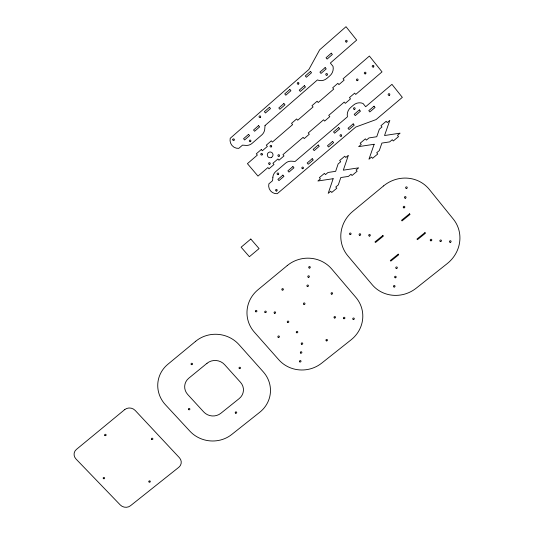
<?xml version="1.0" encoding="UTF-8"?>
<svg xmlns="http://www.w3.org/2000/svg" width="534" height="534" viewBox="0 0 534 534"><rect width="100%" height="100%" fill="white"/><g stroke="black" fill="none" stroke-linecap="round" stroke-linejoin="round"><path stroke-width="0.8" d="M265.031 125.53L264.744 129.074A8.591 8.431 -80.1 0 1 261.787 134.935L252.075 143.366A8.544 8.41 -84 0 1 245.96 145.402L242.496 145.135L238.771 148.379A8.324 8.197 -88.3 0 1 230.221 138.299L308.886 69.467L319.672 49.816L346.012 26.7L356.679 40.09L330.359 63.039L333.036 66.35A9.512 9.125 -69.6 0 1 329.698 75.962L327.095 78.218A9.499 9.118 -69.8 0 1 317.416 79.94L265.031 125.53M272.881 177.228L272.587 180.679L268.856 183.863A8.164 8.083 -47.9 0 0 277.213 193.715L355.771 127.039L376.049 119.596L402.329 97.362L391.949 84.345L365.663 106.74L363.04 103.489A9.352 8.985 -58.5 0 0 353.388 105.185L350.785 107.407A9.338 8.978 -58.5 0 0 347.44 116.806L295.102 161.462L291.644 161.201A8.444 8.317 -54.4 0 0 285.523 163.21L275.818 171.514A8.397 8.297 -52.3 0 0 272.881 177.228M333.149 178.703L328.203 193.348L330.72 191.239L331.748 192.467L336.8 188.242L335.779 187.007L338.309 184.884L340.805 177.548L348.448 176.4L350.992 174.264L352.019 175.506L357.133 171.234L356.105 169.986L358.661 167.843L343.315 170.166L348.362 155.314L345.805 157.477L344.77 156.222L339.657 160.527L340.692 161.782L338.142 163.931L335.646 171.321L328.003 172.482L325.466 174.611L324.432 173.37L319.379 177.635L320.413 178.877L317.89 180.999L333.149 178.703M374.147 144.267L368.961 159.219L371.544 157.063L372.565 158.318L377.732 153.999L376.704 152.737L379.294 150.575L381.903 143.079L389.653 141.897L392.263 139.714L393.284 140.983L398.511 136.617L397.483 135.342L400.099 133.153L384.533 135.536L389.82 120.377L387.203 122.58L386.169 121.298L380.942 125.71L381.977 126.985L379.367 129.181L376.757 136.731L369.001 137.919L366.417 140.102L365.383 138.833L360.216 143.192L361.244 144.46L358.668 146.63L374.147 144.267M331.287 53.186L326.047 57.759L327.115 59.08L332.355 54.508L331.287 53.186M269.45 107.274L264.383 111.699L265.458 112.981L270.518 108.556L269.45 107.274M289.849 89.445L284.729 93.917L285.797 95.212L290.917 90.74L289.849 89.445M310.468 71.416L305.294 75.941L306.362 77.25L311.536 72.724L310.468 71.416M248.544 134.354L243.551 138.707L244.619 139.968L249.612 135.623L248.544 134.354M258.576 125.61L253.55 129.989L254.618 131.257L259.637 126.885L258.576 125.61M283.888 103.543L278.801 107.981L279.863 109.263L284.956 104.831L283.888 103.543M304.4 85.667L299.247 90.153L300.315 91.454L305.461 86.969L304.4 85.667M325.133 67.591L319.926 72.13L320.994 73.438L326.201 68.906L325.133 67.591M261.3 149.493L256.307 153.812L257.368 155.06L247.422 163.658L257.982 176.087L267.921 167.556L268.976 168.804L273.969 164.519L272.914 163.27L277.92 158.978L278.968 160.233L283.988 155.928L282.94 154.673L303.152 137.331L304.2 138.6L309.286 134.234L308.238 132.966L323.584 119.796L324.639 121.078L329.778 116.666L328.73 115.384L344.25 102.067L345.298 103.356L350.498 98.897L349.45 97.602L354.669 93.13L355.717 94.425L382.017 71.876L369.394 56.043L343.082 78.792L344.143 80.1L338.923 84.606L337.868 83.304L332.662 87.803L333.717 89.105L318.191 102.515L317.136 101.226L311.989 105.672L313.051 106.96L297.692 120.223L296.637 118.948L291.544 123.347L292.605 124.622L272.387 142.091L271.325 140.822L266.306 145.168L267.367 146.423L262.361 150.748L261.3 149.493M282.893 175.119L277.907 179.371L278.948 180.612L283.941 176.36L282.893 175.119M292.912 166.575L287.899 170.853L288.941 172.095L293.96 167.823L292.912 166.575M318.211 145.014L313.124 149.353L314.166 150.608L319.252 146.276L318.211 145.014M338.696 127.553L333.55 131.931L334.598 133.206L339.737 128.827L338.696 127.553M359.409 109.891L354.209 114.329L355.25 115.611L360.45 111.179L359.409 109.891M312.223 158.691L307.163 162.99L308.211 164.245L313.264 159.946L312.223 158.691M332.595 141.376L327.482 145.722L328.523 146.983L333.637 142.638L332.595 141.376M353.188 123.868L348.021 128.26L349.062 129.535L354.229 125.143L353.188 123.868M374.007 106.206L368.774 110.645L369.815 111.933L375.042 107.494L374.007 106.206M250.813 239.038L241.121 247.202L249.385 256.714L259.077 248.597L250.813 239.038M195.691 341.273L167.823 364.315A30.351 28.629 11 0 0 165.447 404.765L189.897 431.178A29.831 27.955 7.2 0 0 231.689 434.516L259.744 412.261A30.365 28.669 3.7 0 0 263.282 371.864L239.052 344.69A30.578 29.09 7.7 0 0 195.691 341.273M287.232 265.578L257.935 289.802A31.152 30.051 -5 0 0 254.378 332.181L278.795 359.776A30.665 29.283 -7.5 0 0 321.668 363.16L351.145 339.784A31.306 29.957 -14.3 0 0 355.918 297.451L331.754 269.036A31.479 30.451 -13.7 0 0 287.232 265.578M383.572 185.912L352.727 211.417A32.42 31.172 -32.2 0 0 347.874 255.879L372.218 284.742A31.893 30.371 -28.6 0 0 416.233 288.173L447.232 263.589A32.701 30.965 -33.9 0 0 453.366 219.174L429.309 189.423A32.934 31.446 -38 0 0 383.572 185.912M124.789 409.545L76.369 449.454A7.389 6.748 18.6 0 0 76.055 459.066L120.27 504.95A7.242 6.568 13.4 0 0 130.47 505.751L178.883 467.23A7.342 6.768 10.3 0 0 179.417 457.731L135.215 410.466A7.483 6.955 16.4 0 0 124.789 409.545M207.025 363.287L188.769 378.226A12.209 11.521 9.8 0 0 187.708 394.486L203.728 411.954A12.148 11.414 7.2 0 0 220.809 413.316L239.199 398.578A12.209 11.528 4.9 0 0 240.52 382.324L224.634 364.675A12.456 11.821 7.5 0 0 207.025 363.287M382.871 235.494L374.981 241.915L375.482 242.516L383.372 236.095L382.871 235.494M409.538 213.794L401.528 220.308L402.029 220.916L410.039 214.401L409.538 213.794M398.21 254.171L390.321 260.532L390.815 261.126L398.704 254.771L398.21 254.171M424.957 232.624L416.954 239.065L417.448 239.673L425.451 233.224L424.957 232.624M271.406 146.823A0.834 0.821 -70.6 0 0 271.159 145.408A0.834 0.821 -70.6 0 0 270.07 146.349A0.834 0.821 -70.6 0 0 271.406 146.823M269.763 164.245A0.821 0.814 -65.1 0 0 269.884 162.823A0.821 0.814 -65.1 0 0 268.609 163.437A0.821 0.814 -65.1 0 0 269.763 164.245M271.365 157.477A2.897 2.857 -68.2 0 0 271.786 152.477A2.897 2.857 -68.2 0 0 267.294 154.646A2.897 2.857 -68.2 0 0 271.365 157.477M262.114 154.84A0.828 0.814 -73 0 0 261.86 153.432A0.828 0.814 -73 0 0 260.779 154.366A0.828 0.814 -73 0 0 262.114 154.84M279.055 156.268A0.828 0.814 -64.3 0 0 279.182 154.84A0.828 0.814 -64.3 0 0 277.894 155.461A0.828 0.814 -64.3 0 0 279.055 156.268M389.319 95.299A0.868 0.828 -58 0 0 389.486 93.817A0.868 0.828 -58 0 0 388.151 94.458A0.868 0.828 -58 0 0 389.319 95.299M276.532 191.018A0.814 0.808 -44.3 0 0 277.012 189.697A0.814 0.808 -44.3 0 0 275.631 189.957A0.814 0.808 -44.3 0 0 276.532 191.018M395.287 277.787A0.808 0.768 -26.7 0 0 396.121 276.685A0.808 0.768 -26.7 0 0 394.746 276.579A0.808 0.768 -26.7 0 0 395.287 277.787M396.435 268.502A0.808 0.768 -28.2 0 0 397.269 267.394A0.808 0.768 -28.2 0 0 395.894 267.28A0.808 0.768 -28.2 0 0 396.435 268.502M394.145 287.025A0.801 0.761 -25.3 0 0 394.973 285.924A0.801 0.761 -25.3 0 0 393.605 285.817A0.801 0.761 -25.3 0 0 394.145 287.025M450.169 242.316A0.828 0.774 -34.3 0 0 451.03 241.181A0.828 0.774 -34.3 0 0 449.635 241.074A0.828 0.774 -34.3 0 0 450.169 242.316M440.543 241.568A0.821 0.774 -34.1 0 0 441.398 240.44A0.821 0.774 -34.1 0 0 440.009 240.333A0.821 0.774 -34.1 0 0 440.543 241.568M430.918 240.827A0.821 0.781 -33.9 0 0 431.772 239.693A0.821 0.781 -33.9 0 0 430.384 239.586A0.821 0.781 -33.9 0 0 430.918 240.827M369.408 236.068A0.814 0.781 -32.1 0 0 370.242 234.94A0.814 0.781 -32.1 0 0 368.854 234.827A0.814 0.781 -32.1 0 0 369.408 236.068M359.803 235.327A0.814 0.788 -31.6 0 0 360.63 234.192A0.814 0.788 -31.6 0 0 359.242 234.086A0.814 0.788 -31.6 0 0 359.803 235.327M350.197 234.586A0.814 0.788 -31 0 0 351.018 233.451A0.814 0.788 -31 0 0 349.636 233.345A0.814 0.788 -31 0 0 350.197 234.586M403.931 207.873A0.828 0.794 -38.6 0 0 404.785 206.725A0.828 0.794 -38.6 0 0 403.384 206.611A0.828 0.794 -38.6 0 0 403.931 207.873M405.339 198.194A0.834 0.794 -40.3 0 0 405.873 196.866A0.834 0.794 -40.3 0 0 404.472 197.126A0.834 0.794 -40.3 0 0 405.339 198.194M406.548 188.469A0.834 0.801 -42 0 0 407.075 187.14A0.834 0.801 -42 0 0 405.673 187.401A0.834 0.801 -42 0 0 406.548 188.469M365.47 73.832A0.874 0.834 -63.3 0 0 365.636 72.337A0.874 0.834 -63.3 0 0 364.295 72.991A0.874 0.834 -63.3 0 0 365.47 73.832M357.586 80.621A0.874 0.834 -63.4 0 0 357.747 79.125A0.874 0.834 -63.4 0 0 356.412 79.78A0.874 0.834 -63.4 0 0 357.586 80.621M373.393 67.017A0.881 0.834 -63.2 0 0 373.56 65.515A0.881 0.834 -63.2 0 0 372.218 66.169A0.881 0.834 -63.2 0 0 373.393 67.017M341.146 136.223A0.848 0.821 -56.4 0 0 341.299 134.775A0.848 0.821 -56.4 0 0 339.991 135.402A0.848 0.821 -56.4 0 0 341.146 136.223M302.778 168.711A0.828 0.814 -52.8 0 0 303.272 167.369A0.828 0.814 -52.8 0 0 301.877 167.629A0.828 0.814 -52.8 0 0 302.778 168.711M354.649 109.316A0.861 0.828 -59.7 0 0 354.81 107.848A0.861 0.828 -59.7 0 0 353.488 108.489A0.861 0.828 -59.7 0 0 354.649 109.316M278.234 174.551A0.821 0.814 -55.7 0 0 278.361 173.136A0.821 0.814 -55.7 0 0 277.079 173.75A0.821 0.814 -55.7 0 0 278.234 174.551M300.662 353.067A0.774 0.741 -6.6 0 0 301.884 352.52A0.774 0.741 -6.6 0 0 300.789 351.793A0.774 0.741 -6.6 0 0 300.662 353.067M274.409 313.211A0.781 0.754 -4.3 0 0 275.637 312.65A0.781 0.754 -4.3 0 0 274.529 311.909A0.781 0.754 -4.3 0 0 274.409 313.211M299.801 361.878A0.774 0.734 -5.9 0 0 301.016 361.338A0.774 0.734 -5.9 0 0 299.921 360.61A0.774 0.734 -5.9 0 0 299.801 361.878M343.856 318.725A0.788 0.754 -15.9 0 0 344.917 317.884A0.788 0.754 -15.9 0 0 343.649 317.443A0.788 0.754 -15.9 0 0 343.856 318.725M301.536 344.21A0.781 0.741 -7.3 0 0 302.758 343.662A0.781 0.741 -7.3 0 0 301.663 342.928A0.781 0.741 -7.3 0 0 301.536 344.21M334.491 317.99A0.788 0.754 -14.7 0 0 335.546 317.149A0.788 0.754 -14.7 0 0 334.271 316.709A0.788 0.754 -14.7 0 0 334.491 317.99M265.058 312.477A0.781 0.754 -2.2 0 0 266.286 311.916A0.781 0.754 -2.2 0 0 265.171 311.175A0.781 0.754 -2.2 0 0 265.058 312.477M255.706 311.743A0.781 0.754 -0.1 0 0 256.927 311.182A0.781 0.754 -0.1 0 0 255.813 310.441A0.781 0.754 -0.1 0 0 255.706 311.743M309.213 268.035A0.794 0.774 -17.7 0 0 310.274 267.167A0.794 0.774 -17.7 0 0 308.986 266.713A0.794 0.774 -17.7 0 0 309.213 268.035M307.397 286.511A0.794 0.768 -14.2 0 0 308.452 285.65A0.794 0.768 -14.2 0 0 307.17 285.203A0.794 0.768 -14.2 0 0 307.397 286.511M308.298 277.3A0.794 0.768 -15.8 0 0 309.36 276.432A0.794 0.768 -15.8 0 0 308.071 275.985A0.794 0.768 -15.8 0 0 308.298 277.3M353.234 319.459A0.788 0.754 -17 0 0 354.296 318.618A0.788 0.754 -17 0 0 353.021 318.177A0.788 0.754 -17 0 0 353.234 319.459M287.592 322.429A0.781 0.754 -6.3 0 0 288.821 321.868A0.781 0.754 -6.3 0 0 287.713 321.128A0.781 0.754 -6.3 0 0 287.592 322.429M296.577 332.715A0.781 0.748 -7.2 0 0 297.805 332.161A0.781 0.748 -7.2 0 0 296.704 331.42A0.781 0.748 -7.2 0 0 296.577 332.715M303.939 304.38A0.788 0.761 -11.2 0 0 304.987 303.526A0.788 0.761 -11.2 0 0 303.712 303.085A0.788 0.761 -11.2 0 0 303.939 304.38M282.172 290.002A0.788 0.768 -8 0 0 283.407 289.435A0.788 0.768 -8 0 0 282.292 288.68A0.788 0.768 -8 0 0 282.172 290.002M278.181 337.301A0.774 0.748 -3.7 0 0 279.402 336.747A0.774 0.748 -3.7 0 0 278.294 336.013A0.774 0.748 -3.7 0 0 278.181 337.301M326.414 340.866A0.781 0.741 -11.3 0 0 327.462 340.031A0.781 0.741 -11.3 0 0 326.201 339.597A0.781 0.741 -11.3 0 0 326.414 340.866M331.554 294.134A0.794 0.761 -17.3 0 0 332.615 293.279A0.794 0.761 -17.3 0 0 331.334 292.832A0.794 0.761 -17.3 0 0 331.554 294.134M346.679 41.992A0.888 0.841 -69 0 0 346.84 40.464A0.888 0.841 -69 0 0 345.491 41.131A0.888 0.841 -69 0 0 346.679 41.992M298.619 84.005A0.861 0.834 -72.8 0 0 298.379 82.543A0.861 0.834 -72.8 0 0 297.264 83.518A0.861 0.834 -72.8 0 0 298.619 84.005M232.904 139.247A0.834 0.821 89.2 0 0 233.518 140.542A0.834 0.821 89.2 0 0 234.319 139.354A0.834 0.821 89.2 0 0 232.904 139.247M326.955 75.167A0.868 0.834 -68.5 0 0 327.102 73.672A0.868 0.834 -68.5 0 0 325.773 74.326A0.868 0.834 -68.5 0 0 326.955 75.167M260.405 117.393A0.848 0.828 -79.8 0 0 260.151 115.951A0.848 0.828 -79.8 0 0 259.057 116.906A0.848 0.828 -79.8 0 0 260.405 117.393M250.653 141.53A0.834 0.821 -81.9 0 0 250.399 140.115A0.834 0.821 -81.9 0 0 249.318 141.056A0.834 0.821 -81.9 0 0 250.653 141.53M188.569 409.585A0.761 0.708 10.1 0 0 189.857 409.364A0.761 0.708 10.1 0 0 188.989 408.423A0.761 0.708 10.1 0 0 188.569 409.585M239.332 368.547A0.768 0.728 3.7 0 0 240.527 368.013A0.768 0.728 3.7 0 0 239.432 367.292A0.768 0.728 3.7 0 0 239.332 368.547M235.547 413.149A0.761 0.714 4.2 0 0 236.736 412.622A0.761 0.714 4.2 0 0 235.648 411.921A0.761 0.714 4.2 0 0 235.547 413.149M191.239 364.442A0.768 0.728 11.4 0 0 192.547 364.215A0.768 0.728 11.4 0 0 191.666 363.254A0.768 0.728 11.4 0 0 191.239 364.442M104.838 435.424A0.754 0.694 17.7 0 0 106.099 435.21A0.754 0.694 17.7 0 0 105.218 434.282A0.754 0.694 17.7 0 0 104.838 435.424M103.369 478.557A0.741 0.674 15.9 0 0 104.611 478.351A0.741 0.674 15.9 0 0 103.743 477.449A0.741 0.674 15.9 0 0 103.369 478.557M149.033 481.955A0.741 0.674 12 0 0 150.281 481.748A0.741 0.674 12 0 0 149.427 480.847A0.741 0.674 12 0 0 149.033 481.955M151.576 439.342A0.748 0.694 13.2 0 0 152.844 439.128A0.748 0.694 13.2 0 0 151.976 438.2A0.748 0.694 13.2 0 0 151.576 439.342"/></g></svg>
